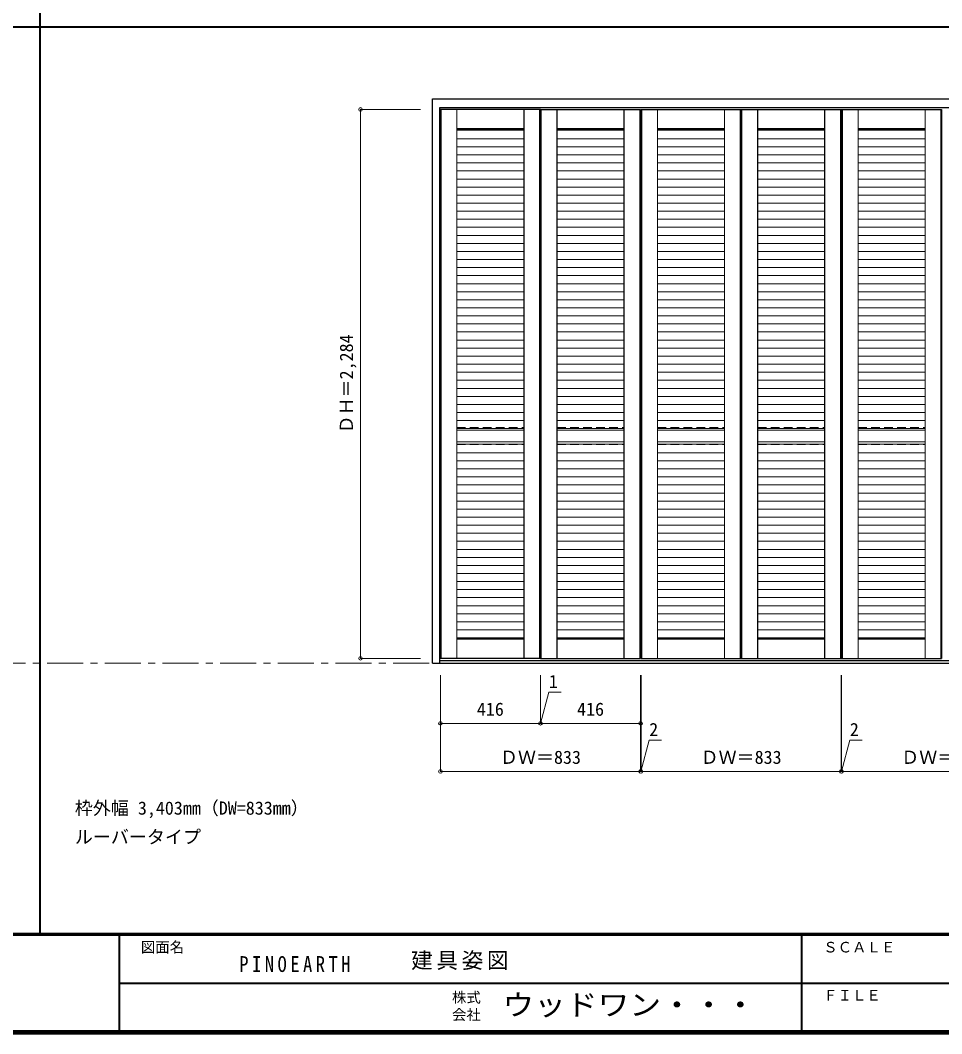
# Model space of a CAD drawing. Units: millimetres, scale not verified. Extents: x -6000 to 5700, y -4307 to 4260.
# Drawn here: x -562 to 3273, y -4205 to 12 of the extents above; entities that cross this region are included whole.
import ezdxf
from ezdxf.enums import TextEntityAlignment as Align

# ---------------------------------------------------------------- set-up
doc = ezdxf.new("R2010")
doc.units = ezdxf.units.MM
doc.header["$LTSCALE"] = 30
doc.header["$PDMODE"] = 32
doc.header["$PDSIZE"] = 15
doc.linetypes.add('CHAIN1', pattern=[8, 5, -1, 1, -1])
doc.linetypes.add('DASHED1', pattern=[1.8, 1.2, -0.6])
for name, color, linetype, lineweight in [('0-1_通り芯', 7, 'CHAIN1', 18), ('0-2_扉', 3, 'Continuous', 25), ('0-3_仕上げ', 7, 'Continuous', 18), ('0-4_枠', 3, 'Continuous', 25), ('0-B_寸法', 4, 'Continuous', 9), ('F-1_枠', 6, 'Continuous', 40)]:
    doc.layers.add(name, color=color, linetype=linetype, lineweight=lineweight)
for name, color, linetype in [('0-A_文字', 7, 'Continuous'), ('F-0_補助線', 7, 'Continuous'), ('F-A_文字', 7, 'Continuous')]:
    doc.layers.add(name, color=color, linetype=linetype)
doc.styles.add('ＭＳ ゴシック', font='')
doc.styles.get('ＭＳ ゴシック').set_extended_font_data('MS Gothic')

msp = doc.modelspace()

# ---------------------------------------------------------------- linework, layer by layer
at = {"layer": '0-1_通り芯'}
msp.add_line((-5490, -2663.5), (5700, -2663.5), dxfattribs=at)
at = {"layer": '0-2_扉'}
for p, q in [((1186.76, -359), (1186.76, -2643)), ((1602.76, -359), (1186.76, -359)), ((1602.76, -359), (1602.76, -2643)), ((1603.76, -359), (1603.76, -2643)), ((1603.76, -359), (2019.76, -359)), ((2019.76, -359), (2019.76, -2643)), ((2021.76, -359), (2021.76, -2643)), ((2021.76, -359), (2437.76, -359)), ((2437.76, -359), (2437.76, -2643)), ((2438.76, -359), (2438.76, -2643)), ((2438.76, -359), (2854.76, -359)), ((2854.76, -359), (2854.76, -2643)), ((2856.76, -359), (3272.76, -359)), ((2856.76, -359), (2856.76, -2643)), ((3272.76, -359), (3272.76, -2643)), ((1602.76, -2643), (1186.76, -2643)), ((1603.76, -2643), (2019.76, -2643)), ((2021.76, -2643), (2437.76, -2643)), ((2438.76, -2643), (2854.76, -2643)), ((2856.76, -2643), (3272.76, -2643))]:
    msp.add_line(p, q, dxfattribs=at)
at = {"layer": '0-3_仕上げ'}
for p, q in [((1189.76, -359), (1189.76, -2643)), ((1254.76, -359), (1254.76, -2643)), ((1255.76, -359), (1255.76, -2643)), ((1533.76, -2643), (1533.76, -359)), ((1534.76, -2643), (1534.76, -359)), ((1599.76, -359), (1599.76, -2643)), ((1602.76, -2643), (1602.76, -359)), ((1606.76, -359), (1606.76, -2643)), ((1671.76, -359), (1671.76, -2643)), ((1672.76, -359), (1672.76, -2643)), ((1950.76, -2643), (1950.76, -359)), ((1951.76, -2643), (1951.76, -359)), ((2016.76, -359), (2016.76, -2643)), ((2019.76, -2643), (2019.76, -359)), ((2024.76, -359), (2024.76, -2643)), ((2089.76, -359), (2089.76, -2643)), ((2090.76, -359), (2090.76, -2643)), ((2368.76, -2643), (2368.76, -359)), ((2369.76, -2643), (2369.76, -359)), ((2434.76, -359), (2434.76, -2643)), ((2437.76, -2643), (2437.76, -359)), ((2441.76, -359), (2441.76, -2643)), ((2506.76, -359), (2506.76, -2643)), ((2507.76, -359), (2507.76, -2643)), ((2785.76, -2643), (2785.76, -359)), ((2786.76, -2643), (2786.76, -359)), ((2851.76, -359), (2851.76, -2643)), ((2854.76, -2643), (2854.76, -359)), ((2859.76, -359), (2859.76, -2643)), ((2924.76, -359), (2924.76, -2643)), ((2925.76, -359), (2925.76, -2643)), ((3203.76, -2643), (3203.76, -359)), ((3204.76, -2643), (3204.76, -359)), ((3269.76, -359), (3269.76, -2643)), ((3272.76, -2643), (3272.76, -359)), ((1533.76, -439), (1255.76, -439)), ((1533.76, -442), (1255.76, -442)), ((1255.76, -444.96), (1533.76, -444.96)), ((1950.76, -439), (1672.76, -439)), ((1950.76, -442), (1672.76, -442)), ((1672.76, -444.96), (1950.76, -444.96)), ((2368.76, -439), (2090.76, -439)), ((2368.76, -442), (2090.76, -442)), ((2090.76, -444.96), (2368.76, -444.96)), ((2785.76, -439), (2507.76, -439)), ((2785.76, -442), (2507.76, -442)), ((2507.76, -444.96), (2785.76, -444.96)), ((3203.76, -439), (2925.76, -439)), ((3203.76, -442), (2925.76, -442)), ((2925.76, -444.96), (3203.76, -444.96)), ((1533.76, -481.03), (1255.76, -481.03)), ((1950.76, -481.03), (1672.76, -481.03)), ((2368.76, -481.03), (2090.76, -481.03)), ((2785.76, -481.03), (2507.76, -481.03)), ((3203.76, -481.03), (2925.76, -481.03)), ((1533.76, -514.53), (1255.76, -514.53)), ((1533.76, -548.03), (1255.76, -548.03)), ((1950.76, -514.53), (1672.76, -514.53)), ((1950.76, -548.03), (1672.76, -548.03)), ((2368.76, -514.53), (2090.76, -514.53)), ((2368.76, -548.03), (2090.76, -548.03)), ((2785.76, -514.53), (2507.76, -514.53)), ((2785.76, -548.03), (2507.76, -548.03)), ((3203.76, -514.53), (2925.76, -514.53)), ((3203.76, -548.03), (2925.76, -548.03)), ((1533.76, -581.53), (1255.76, -581.53)), ((1950.76, -581.53), (1672.76, -581.53)), ((2368.76, -581.53), (2090.76, -581.53)), ((2785.76, -581.53), (2507.76, -581.53)), ((3203.76, -581.53), (2925.76, -581.53)), ((1533.76, -615.03), (1255.76, -615.03)), ((1950.76, -615.03), (1672.76, -615.03)), ((2368.76, -615.03), (2090.76, -615.03)), ((2785.76, -615.03), (2507.76, -615.03)), ((3203.76, -615.03), (2925.76, -615.03)), ((1533.76, -648.53), (1255.76, -648.53)), ((1950.76, -648.53), (1672.76, -648.53)), ((2368.76, -648.53), (2090.76, -648.53)), ((2785.76, -648.53), (2507.76, -648.53)), ((3203.76, -648.53), (2925.76, -648.53)), ((1533.76, -682.03), (1255.76, -682.03)), ((1533.76, -715.53), (1255.76, -715.53)), ((1950.76, -682.03), (1672.76, -682.03)), ((1950.76, -715.53), (1672.76, -715.53)), ((2368.76, -682.03), (2090.76, -682.03)), ((2368.76, -715.53), (2090.76, -715.53)), ((2785.76, -682.03), (2507.76, -682.03)), ((2785.76, -715.53), (2507.76, -715.53)), ((3203.76, -682.03), (2925.76, -682.03)), ((3203.76, -715.53), (2925.76, -715.53)), ((1533.76, -749.03), (1255.76, -749.03)), ((1950.76, -749.03), (1672.76, -749.03)), ((2368.76, -749.03), (2090.76, -749.03)), ((2785.76, -749.03), (2507.76, -749.03)), ((3203.76, -749.03), (2925.76, -749.03)), ((1533.76, -782.53), (1255.76, -782.53)), ((1950.76, -782.53), (1672.76, -782.53)), ((2368.76, -782.53), (2090.76, -782.53)), ((2785.76, -782.53), (2507.76, -782.53)), ((3203.76, -782.53), (2925.76, -782.53)), ((1533.76, -816.03), (1255.76, -816.03)), ((1950.76, -816.03), (1672.76, -816.03)), ((2368.76, -816.03), (2090.76, -816.03)), ((2785.76, -816.03), (2507.76, -816.03)), ((3203.76, -816.03), (2925.76, -816.03)), ((1533.76, -849.53), (1255.76, -849.53)), ((1533.76, -883.03), (1255.76, -883.03)), ((1950.76, -849.53), (1672.76, -849.53)), ((1950.76, -883.03), (1672.76, -883.03)), ((2368.76, -849.53), (2090.76, -849.53)), ((2368.76, -883.03), (2090.76, -883.03)), ((2785.76, -849.53), (2507.76, -849.53)), ((2785.76, -883.03), (2507.76, -883.03)), ((3203.76, -849.53), (2925.76, -849.53)), ((3203.76, -883.03), (2925.76, -883.03)), ((1533.76, -916.53), (1255.76, -916.53)), ((1950.76, -916.53), (1672.76, -916.53)), ((2368.76, -916.53), (2090.76, -916.53)), ((2785.76, -916.53), (2507.76, -916.53)), ((3203.76, -916.53), (2925.76, -916.53)), ((1533.76, -950.03), (1255.76, -950.03)), ((1950.76, -950.03), (1672.76, -950.03)), ((2368.76, -950.03), (2090.76, -950.03)), ((2785.76, -950.03), (2507.76, -950.03)), ((3203.76, -950.03), (2925.76, -950.03)), ((1533.76, -983.53), (1255.76, -983.53)), ((1950.76, -983.53), (1672.76, -983.53)), ((2368.76, -983.53), (2090.76, -983.53)), ((2785.76, -983.53), (2507.76, -983.53)), ((3203.76, -983.53), (2925.76, -983.53)), ((1533.76, -1017.03), (1255.76, -1017.03)), ((1533.76, -1050.53), (1255.76, -1050.53)), ((1950.76, -1017.03), (1672.76, -1017.03)), ((1950.76, -1050.53), (1672.76, -1050.53)), ((2368.76, -1017.03), (2090.76, -1017.03)), ((2368.76, -1050.53), (2090.76, -1050.53)), ((2785.76, -1017.03), (2507.76, -1017.03)), ((2785.76, -1050.53), (2507.76, -1050.53)), ((3203.76, -1017.03), (2925.76, -1017.03)), ((3203.76, -1050.53), (2925.76, -1050.53)), ((1533.76, -1084.03), (1255.76, -1084.03)), ((1950.76, -1084.03), (1672.76, -1084.03)), ((2368.76, -1084.03), (2090.76, -1084.03)), ((2785.76, -1084.03), (2507.76, -1084.03)), ((3203.76, -1084.03), (2925.76, -1084.03)), ((1533.76, -1117.53), (1255.76, -1117.53)), ((1950.76, -1117.53), (1672.76, -1117.53)), ((2368.76, -1117.53), (2090.76, -1117.53)), ((2785.76, -1117.53), (2507.76, -1117.53)), ((3203.76, -1117.53), (2925.76, -1117.53)), ((1533.76, -1151.03), (1255.76, -1151.03)), ((1950.76, -1151.03), (1672.76, -1151.03)), ((2368.76, -1151.03), (2090.76, -1151.03)), ((2785.76, -1151.03), (2507.76, -1151.03)), ((3203.76, -1151.03), (2925.76, -1151.03)), ((1533.76, -1184.53), (1255.76, -1184.53)), ((1533.76, -1218.03), (1255.76, -1218.03)), ((1950.76, -1184.53), (1672.76, -1184.53)), ((1950.76, -1218.03), (1672.76, -1218.03)), ((2368.76, -1184.53), (2090.76, -1184.53)), ((2368.76, -1218.03), (2090.76, -1218.03)), ((2785.76, -1184.53), (2507.76, -1184.53)), ((2785.76, -1218.03), (2507.76, -1218.03)), ((3203.76, -1184.53), (2925.76, -1184.53)), ((3203.76, -1218.03), (2925.76, -1218.03)), ((1533.76, -1251.53), (1255.76, -1251.53)), ((1950.76, -1251.53), (1672.76, -1251.53)), ((2368.76, -1251.53), (2090.76, -1251.53)), ((2785.76, -1251.53), (2507.76, -1251.53)), ((3203.76, -1251.53), (2925.76, -1251.53)), ((1533.76, -1285.03), (1255.76, -1285.03)), ((1950.76, -1285.03), (1672.76, -1285.03)), ((2368.76, -1285.03), (2090.76, -1285.03)), ((2785.76, -1285.03), (2507.76, -1285.03)), ((3203.76, -1285.03), (2925.76, -1285.03)), ((1533.76, -1318.53), (1255.76, -1318.53)), ((1950.76, -1318.53), (1672.76, -1318.53)), ((2368.76, -1318.53), (2090.76, -1318.53)), ((2785.76, -1318.53), (2507.76, -1318.53)), ((3203.76, -1318.53), (2925.76, -1318.53)), ((1533.76, -1352.03), (1255.76, -1352.03)), ((1533.76, -1385.53), (1255.76, -1385.53)), ((1950.76, -1352.03), (1672.76, -1352.03)), ((1950.76, -1385.53), (1672.76, -1385.53)), ((2368.76, -1352.03), (2090.76, -1352.03)), ((2368.76, -1385.53), (2090.76, -1385.53)), ((2785.76, -1352.03), (2507.76, -1352.03)), ((2785.76, -1385.53), (2507.76, -1385.53)), ((3203.76, -1352.03), (2925.76, -1352.03)), ((3203.76, -1385.53), (2925.76, -1385.53)), ((1533.76, -1419.03), (1255.76, -1419.03)), ((1950.76, -1419.03), (1672.76, -1419.03)), ((2368.76, -1419.03), (2090.76, -1419.03)), ((2785.76, -1419.03), (2507.76, -1419.03)), ((3203.76, -1419.03), (2925.76, -1419.03)), ((1533.76, -1452.53), (1255.76, -1452.53)), ((1950.76, -1452.53), (1672.76, -1452.53)), ((2368.76, -1452.53), (2090.76, -1452.53)), ((2785.76, -1452.53), (2507.76, -1452.53)), ((3203.76, -1452.53), (2925.76, -1452.53)), ((1533.76, -1486.03), (1255.76, -1486.03)), ((1950.76, -1486.03), (1672.76, -1486.03)), ((2368.76, -1486.03), (2090.76, -1486.03)), ((2785.76, -1486.03), (2507.76, -1486.03)), ((3203.76, -1486.03), (2925.76, -1486.03)), ((1533.76, -1519.53), (1255.76, -1519.53)), ((1533.76, -1553.03), (1255.76, -1553.03)), ((1950.76, -1519.53), (1672.76, -1519.53)), ((1950.76, -1553.03), (1672.76, -1553.03)), ((2368.76, -1519.53), (2090.76, -1519.53)), ((2368.76, -1553.03), (2090.76, -1553.03)), ((2785.76, -1519.53), (2507.76, -1519.53)), ((2785.76, -1553.03), (2507.76, -1553.03)), ((3203.76, -1519.53), (2925.76, -1519.53)), ((3203.76, -1553.03), (2925.76, -1553.03)), ((1533.76, -1586.53), (1255.76, -1586.53)), ((1950.76, -1586.53), (1672.76, -1586.53)), ((2368.76, -1586.53), (2090.76, -1586.53)), ((2785.76, -1586.53), (2507.76, -1586.53)), ((3203.76, -1586.53), (2925.76, -1586.53)), ((1533.76, -1620.03), (1255.76, -1620.03)), ((1950.76, -1620.03), (1672.76, -1620.03)), ((2368.76, -1620.03), (2090.76, -1620.03)), ((2785.76, -1620.03), (2507.76, -1620.03)), ((3203.76, -1620.03), (2925.76, -1620.03)), ((1533.76, -1653.53), (1255.76, -1653.53)), ((1950.76, -1653.53), (1672.76, -1653.53)), ((2368.76, -1653.53), (2090.76, -1653.53)), ((2785.76, -1653.53), (2507.76, -1653.53)), ((3203.76, -1653.53), (2925.76, -1653.53)), ((1533.76, -1687.03), (1255.76, -1687.03)), ((1255.76, -1693), (1533.76, -1693)), ((1950.76, -1687.03), (1672.76, -1687.03)), ((1672.76, -1693), (1950.76, -1693)), ((2368.76, -1687.03), (2090.76, -1687.03)), ((2090.76, -1693), (2368.76, -1693)), ((2785.76, -1687.03), (2507.76, -1687.03)), ((2507.76, -1693), (2785.76, -1693)), ((3203.76, -1687.03), (2925.76, -1687.03)), ((2925.76, -1693), (3203.76, -1693)), ((1255.76, -1742.41), (1533.76, -1742.41)), ((1255.76, -1751.46), (1533.76, -1751.46)), ((1672.76, -1742.41), (1950.76, -1742.41)), ((1672.76, -1751.46), (1950.76, -1751.46)), ((2090.76, -1742.41), (2368.76, -1742.41)), ((2090.76, -1751.46), (2368.76, -1751.46)), ((2507.76, -1742.41), (2785.76, -1742.41)), ((2507.76, -1751.46), (2785.76, -1751.46)), ((2925.76, -1742.41), (3203.76, -1742.41)), ((2925.76, -1751.46), (3203.76, -1751.46)), ((1255.76, -1787.54), (1533.76, -1787.54)), ((1672.76, -1787.54), (1950.76, -1787.54)), ((2090.76, -1787.54), (2368.76, -1787.54)), ((2507.76, -1787.54), (2785.76, -1787.54)), ((2925.76, -1787.54), (3203.76, -1787.54)), ((1255.76, -1821.03), (1533.76, -1821.03)), ((1255.76, -1854.53), (1533.76, -1854.53)), ((1672.76, -1821.03), (1950.76, -1821.03)), ((1672.76, -1854.53), (1950.76, -1854.53)), ((2090.76, -1821.03), (2368.76, -1821.03)), ((2090.76, -1854.53), (2368.76, -1854.53)), ((2507.76, -1821.03), (2785.76, -1821.03)), ((2507.76, -1854.53), (2785.76, -1854.53)), ((2925.76, -1821.03), (3203.76, -1821.03)), ((2925.76, -1854.53), (3203.76, -1854.53)), ((1255.76, -1888.03), (1533.76, -1888.03)), ((1672.76, -1888.03), (1950.76, -1888.03)), ((2090.76, -1888.03), (2368.76, -1888.03)), ((2507.76, -1888.03), (2785.76, -1888.03)), ((2925.76, -1888.03), (3203.76, -1888.03)), ((1255.76, -1921.54), (1533.76, -1921.54)), ((1672.76, -1921.54), (1950.76, -1921.54)), ((2090.76, -1921.54), (2368.76, -1921.54)), ((2507.76, -1921.54), (2785.76, -1921.54)), ((2925.76, -1921.54), (3203.76, -1921.54)), ((1255.76, -1955.04), (1533.76, -1955.04)), ((1672.76, -1955.04), (1950.76, -1955.04)), ((2090.76, -1955.04), (2368.76, -1955.04)), ((2507.76, -1955.04), (2785.76, -1955.04)), ((2925.76, -1955.04), (3203.76, -1955.04)), ((1255.76, -1988.54), (1533.76, -1988.54)), ((1255.76, -2022.04), (1533.76, -2022.04)), ((1672.76, -1988.54), (1950.76, -1988.54)), ((1672.76, -2022.04), (1950.76, -2022.04)), ((2090.76, -1988.54), (2368.76, -1988.54)), ((2090.76, -2022.04), (2368.76, -2022.04)), ((2507.76, -1988.54), (2785.76, -1988.54)), ((2507.76, -2022.04), (2785.76, -2022.04)), ((2925.76, -1988.54), (3203.76, -1988.54)), ((2925.76, -2022.04), (3203.76, -2022.04)), ((1255.76, -2055.54), (1533.76, -2055.54)), ((1672.76, -2055.54), (1950.76, -2055.54)), ((2090.76, -2055.54), (2368.76, -2055.54)), ((2507.76, -2055.54), (2785.76, -2055.54)), ((2925.76, -2055.54), (3203.76, -2055.54)), ((1255.76, -2089.04), (1533.76, -2089.04)), ((1672.76, -2089.04), (1950.76, -2089.04)), ((2090.76, -2089.04), (2368.76, -2089.04)), ((2507.76, -2089.04), (2785.76, -2089.04)), ((2925.76, -2089.04), (3203.76, -2089.04)), ((1255.76, -2122.54), (1533.76, -2122.54)), ((1672.76, -2122.54), (1950.76, -2122.54)), ((2090.76, -2122.54), (2368.76, -2122.54)), ((2507.76, -2122.54), (2785.76, -2122.54)), ((2925.76, -2122.54), (3203.76, -2122.54)), ((1255.76, -2156.04), (1533.76, -2156.04)), ((1255.76, -2189.54), (1533.76, -2189.54)), ((1672.76, -2156.04), (1950.76, -2156.04)), ((1672.76, -2189.54), (1950.76, -2189.54)), ((2090.76, -2156.04), (2368.76, -2156.04)), ((2090.76, -2189.54), (2368.76, -2189.54)), ((2507.76, -2156.04), (2785.76, -2156.04)), ((2507.76, -2189.54), (2785.76, -2189.54)), ((2925.76, -2156.04), (3203.76, -2156.04)), ((2925.76, -2189.54), (3203.76, -2189.54)), ((1255.76, -2223.04), (1533.76, -2223.04)), ((1672.76, -2223.04), (1950.76, -2223.04)), ((2090.76, -2223.04), (2368.76, -2223.04)), ((2507.76, -2223.04), (2785.76, -2223.04)), ((2925.76, -2223.04), (3203.76, -2223.04)), ((1255.76, -2256.54), (1533.76, -2256.54)), ((1672.76, -2256.54), (1950.76, -2256.54)), ((2090.76, -2256.54), (2368.76, -2256.54)), ((2507.76, -2256.54), (2785.76, -2256.54)), ((2925.76, -2256.54), (3203.76, -2256.54)), ((1255.76, -2290.04), (1533.76, -2290.04)), ((1672.76, -2290.04), (1950.76, -2290.04)), ((2090.76, -2290.04), (2368.76, -2290.04)), ((2507.76, -2290.04), (2785.76, -2290.04)), ((2925.76, -2290.04), (3203.76, -2290.04)), ((1255.76, -2323.53), (1533.76, -2323.53)), ((1255.76, -2357.03), (1533.76, -2357.03)), ((1672.76, -2323.53), (1950.76, -2323.53)), ((1672.76, -2357.03), (1950.76, -2357.03)), ((2090.76, -2323.53), (2368.76, -2323.53)), ((2090.76, -2357.03), (2368.76, -2357.03)), ((2507.76, -2323.53), (2785.76, -2323.53)), ((2507.76, -2357.03), (2785.76, -2357.03)), ((2925.76, -2323.53), (3203.76, -2323.53)), ((2925.76, -2357.03), (3203.76, -2357.03)), ((1255.76, -2390.53), (1533.76, -2390.53)), ((1672.76, -2390.53), (1950.76, -2390.53)), ((2090.76, -2390.53), (2368.76, -2390.53)), ((2507.76, -2390.53), (2785.76, -2390.53)), ((2925.76, -2390.53), (3203.76, -2390.53)), ((1255.76, -2424.04), (1533.76, -2424.04)), ((1672.76, -2424.04), (1950.76, -2424.04)), ((2090.76, -2424.04), (2368.76, -2424.04)), ((2507.76, -2424.04), (2785.76, -2424.04)), ((2925.76, -2424.04), (3203.76, -2424.04)), ((1255.76, -2457.54), (1533.76, -2457.54)), ((1672.76, -2457.54), (1950.76, -2457.54)), ((2090.76, -2457.54), (2368.76, -2457.54)), ((2507.76, -2457.54), (2785.76, -2457.54)), ((2925.76, -2457.54), (3203.76, -2457.54)), ((1255.76, -2491.04), (1533.76, -2491.04)), ((1255.76, -2524.54), (1533.76, -2524.54)), ((1672.76, -2491.04), (1950.76, -2491.04)), ((1672.76, -2524.54), (1950.76, -2524.54)), ((2090.76, -2491.04), (2368.76, -2491.04)), ((2090.76, -2524.54), (2368.76, -2524.54)), ((2507.76, -2491.04), (2785.76, -2491.04)), ((2507.76, -2524.54), (2785.76, -2524.54)), ((2925.76, -2491.04), (3203.76, -2491.04)), ((2925.76, -2524.54), (3203.76, -2524.54)), ((1255.76, -2558.04), (1533.76, -2558.04)), ((1255.76, -2560), (1533.76, -2560)), ((1255.76, -2563), (1533.76, -2563)), ((1672.76, -2558.04), (1950.76, -2558.04)), ((1672.76, -2560), (1950.76, -2560)), ((1672.76, -2563), (1950.76, -2563)), ((2090.76, -2558.04), (2368.76, -2558.04)), ((2090.76, -2560), (2368.76, -2560)), ((2090.76, -2563), (2368.76, -2563)), ((2507.76, -2558.04), (2785.76, -2558.04)), ((2507.76, -2560), (2785.76, -2560)), ((2507.76, -2563), (2785.76, -2563)), ((2925.76, -2558.04), (3203.76, -2558.04)), ((2925.76, -2560), (3203.76, -2560)), ((2925.76, -2563), (3203.76, -2563))]:
    msp.add_line(p, q, dxfattribs=at)
at = {"layer": '0-3_仕上げ', "linetype": 'DASHED1'}
for p, q in [((1255.76, -1682.67), (1533.76, -1682.67)), ((1672.76, -1682.67), (1950.76, -1682.67)), ((2090.76, -1682.67), (2368.76, -1682.67)), ((2507.76, -1682.67), (2785.76, -1682.67)), ((2925.76, -1682.67), (3203.76, -1682.67)), ((1255.76, -1752.67), (1533.76, -1752.67)), ((1672.76, -1752.67), (1950.76, -1752.67)), ((2090.76, -1752.67), (2368.76, -1752.67)), ((2507.76, -1752.67), (2785.76, -1752.67)), ((2925.76, -1752.67), (3203.76, -1752.67))]:
    msp.add_line(p, q, dxfattribs=at)
at = {"layer": '0-4_枠'}
for p, q in [((1154.26, -315.5), (4557.26, -315.5)), ((1154.26, -2663.5), (1154.26, -315.5)), ((1184.26, -351.5), (4527.26, -351.5)), ((1184.26, -2663.5), (1184.26, -351.5)), ((1184.26, -2651.5), (4527.26, -2651.5)), ((1154.26, -2663.5), (4557.26, -2663.5))]:
    msp.add_line(p, q, dxfattribs=at)
at = {"layer": '0-B_寸法'}
for p, q in [((854.26, -359), (1104.26, -359)), ((854.26, -359), (854.26, -2643)), ((854.26, -2643), (1104.26, -2643)), ((1186.76, -3113.5), (1186.76, -2713.5)), ((1602.76, -2913.5), (1602.76, -2713.5)), ((1603.76, -2913.5), (1603.76, -2713.5)), ((2019.76, -3113.5), (2019.76, -2713.5)), ((2021.76, -3113.5), (2021.76, -2713.5)), ((2854.76, -3113.5), (2854.76, -2713.5)), ((2856.76, -3113.5), (2856.76, -2713.5)), ((1603.26, -2913.5), (1638.21, -2783.07)), ((1638.21, -2783.07), (1688.99, -2783.07)), ((1186.76, -2913.5), (1602.76, -2913.5)), ((1602.76, -2913.5), (1603.76, -2913.5)), ((1603.76, -2913.5), (2019.76, -2913.5)), ((2020.76, -3113.5), (2055.71, -2983.07)), ((2055.71, -2983.07), (2106.49, -2983.07)), ((2855.76, -3113.5), (2890.71, -2983.07)), ((2890.71, -2983.07), (2941.49, -2983.07)), ((1186.76, -3113.5), (2019.76, -3113.5)), ((2019.76, -3113.5), (2021.76, -3113.5)), ((2021.76, -3113.5), (2854.76, -3113.5)), ((2854.76, -3113.5), (2856.76, -3113.5)), ((2856.76, -3113.5), (3689.76, -3113.5))]:
    msp.add_line(p, q, dxfattribs=at)
at = {"layer": '0-B_寸法', "color": 7}
for p in [(854.26, -359), (854.26, -2643), (1186.76, -2913.5), (1602.76, -2913.5), (1603.76, -2913.5), (2019.76, -2913.5), (1186.76, -3113.5), (2019.76, -3113.5), (2021.76, -3113.5), (2854.76, -3113.5), (2856.76, -3113.5)]:
    msp.add_point(p, dxfattribs=at)
at = {"layer": 'F-1_枠'}
for p, q in [((-478.47, -3790), (-478.47, 190.5)), ((-6000, -15.5), (5700, -15.5)), ((5700, -3790), (-6000, -3790)), ((5700, -3795), (-6000, -3795)), ((-150, -3795), (-150, -4195)), ((2690, -3795), (2690, -4195)), ((-150, -3995), (5690, -3995.01)), ((5700, -4195), (-6000, -4195)), ((5700, -4200), (-6000, -4200)), ((5700, -4205), (-6000, -4205))]:
    msp.add_line(p, q, dxfattribs=at)

# ---------------------------------------------------------------- texts
at = {"layer": '0-A_文字', "style": 'ＭＳ ゴシック'}
for s, p in [('枠外幅 3,403mm（DW=833mm）', (-334.82, -3310)), ('ルーバータイプ', (-334.82, -3430))]:
    msp.add_text(s, height=54.99, dxfattribs=at).set_placement(p, align=Align.BOTTOM_LEFT)
at = {"layer": '0-B_寸法', "color": 7, "style": 'ＭＳ ゴシック'}
msp.add_text('ＤＨ＝2,284', height=54.99, rotation=90, dxfattribs=at).set_placement((839.26, -1707.25), align=Align.BOTTOM_LEFT)
for s, p in [('1', (1638.21, -2783.07)), ('416', (1338.51, -2898.5)), ('416', (1755.51, -2898.5)), ('2', (2055.71, -2983.07)), ('2', (2890.71, -2983.07)), ('ＤＷ＝833', (1434.51, -3098.5)), ('ＤＷ＝833', (2269.51, -3098.5)), ('ＤＷ＝833', (3104.51, -3098.5))]:
    msp.add_text(s, height=54.99, dxfattribs=at).set_placement(p, align=Align.BOTTOM_LEFT)
at = {"layer": 'F-0_補助線', "insert": (350, -3949.21), "char_height": 65.98, "attachment_point": 7, "style": 'ＭＳ ゴシック'}
msp.add_mtext('\\T1.39;\\W0.85;PINOEARTH', dxfattribs=at)
at = {"layer": 'F-A_文字', "style": 'ＭＳ ゴシック'}
for s, p in [('図面名', (-60, -3880)), ('ＳＣＡＬＥ', (2780, -3880)), ('株式', (1235, -4089)), ('ＦＩＬＥ', (2780, -4080)), ('会社', (1235, -4161))]:
    msp.add_text(s, height=43.99, dxfattribs=at).set_placement(p, align=Align.BOTTOM_LEFT)
at = {"layer": 'F-A_文字', "style": 'ＭＳ ゴシック', "width": 1.1}
msp.add_text('ウッドワン・・・', height=87.98, dxfattribs=at).set_placement((1445, -4155), align=Align.BOTTOM_LEFT)
at = {"layer": 'F-A_文字', "insert": (1064.65, -3940), "char_height": 65.98, "attachment_point": 7, "style": 'ＭＳ ゴシック'}
msp.add_mtext('\\T1.17;建具姿図', dxfattribs=at)

doc.saveas('drawing.dxf')
